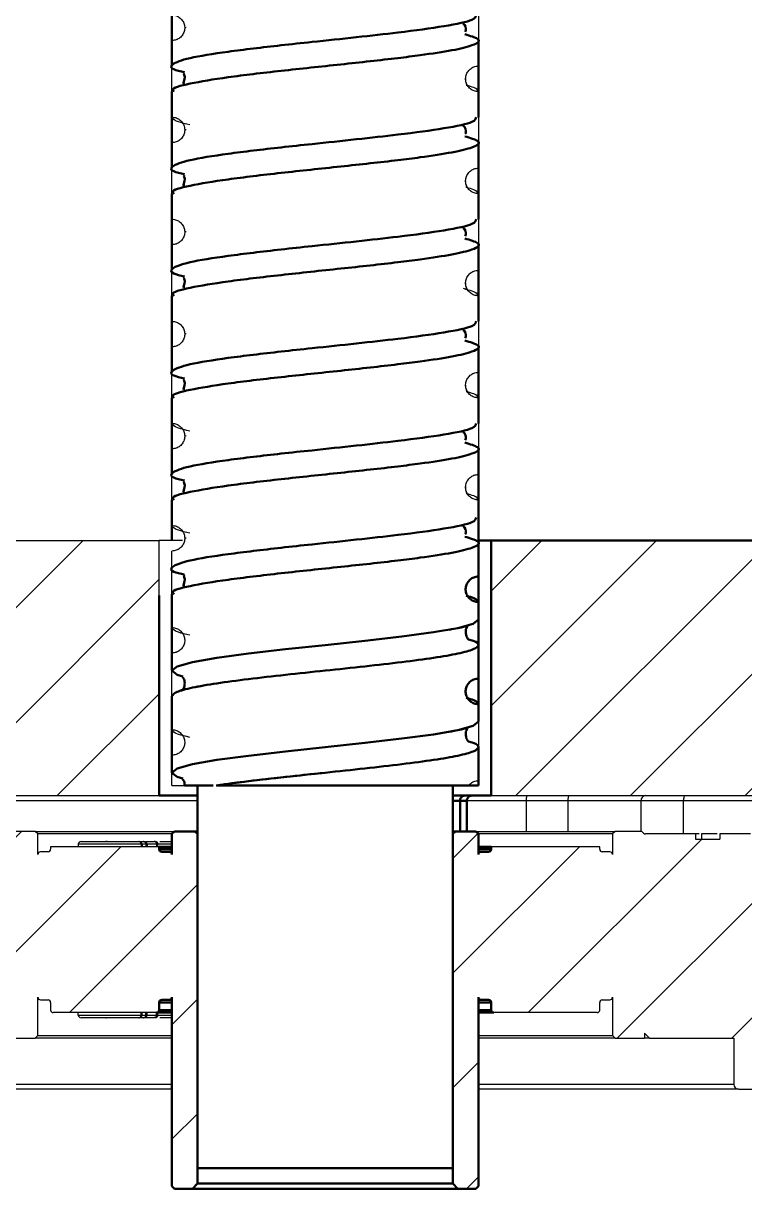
# Model space of a CAD drawing. Header units: millimetres. Extents: x 55 to 11032, y -227 to 3957.
# Drawn here: x 1648.45 to 1676.69, y 3413.23 to 3458.89 of the extents above; entities that cross this region are included whole.
import ezdxf

# ---------------------------------------------------------------- set-up
doc = ezdxf.new("R2010")
doc.units = ezdxf.units.MM
doc.header["$LTSCALE"] = 0.7
doc.layers.get('0').update_dxf_attribs({"color": 255})
doc.layers.add('CON', color=7, linetype='Continuous', lineweight=50)
pattern_1 = [(45, (-146.9846, 2835.2312), (-2.245064, 2.245064), [])]

msp = doc.modelspace()

# ---------------------------------------------------------------- hatches: boundary and pattern name
at = {"linetype": 'Continuous', "lineweight": 18}
h = msp.add_hatch(dxfattribs=at)
h.set_pattern_fill('ANSI31', style=0)
h.set_pattern_definition(pattern_1)
h.paths.add_polyline_path([(1640.766, 3428.632), (1653.766, 3428.632), (1653.766, 3438.632), (1640.766, 3438.632)], flags=0)
h = msp.add_hatch(dxfattribs=at)
h.set_pattern_fill('ANSI31', style=0)
h.set_pattern_definition(pattern_1)
h.paths.add_polyline_path([(1679.766, 3438.632), (1666.766, 3438.632), (1666.766, 3428.632), (1679.766, 3428.632)], flags=0)
h = msp.add_hatch(dxfattribs=at)
h.set_pattern_fill('ANSI31', style=0)
h.set_pattern_definition(pattern_1)
edge = h.paths.add_edge_path(flags=0)
edge.add_arc((1649.416, 3420.532), 0.1, 0, 90, ccw=False)
edge.add_line((1649.516, 3420.532), (1649.516, 3420.232))
edge.add_arc((1649.616, 3420.232), 0.1, 180, 270)
edge.add_line((1649.616, 3420.132), (1653.666, 3420.132))
edge.add_arc((1653.666, 3420.232), 0.1, 270, 360)
edge.add_line((1653.766, 3420.232), (1653.766, 3420.532))
edge.add_arc((1653.866, 3420.532), 0.1, 90, 180, ccw=False)
edge.add_line((1653.866, 3420.632), (1654.166, 3420.632))
edge.add_arc((1654.166, 3420.732), 0.1, 270, 360)
edge.add_line((1654.266, 3420.732), (1654.266, 3413.332))
edge.add_line((1654.266, 3413.332), (1654.366, 3413.232))
edge.add_line((1654.366, 3413.232), (1655.066, 3413.232))
edge.add_line((1655.066, 3413.232), (1655.266, 3413.432))
edge.add_line((1655.266, 3413.432), (1655.266, 3427.132))
edge.add_line((1655.266, 3427.132), (1655.166, 3427.232))
edge.add_line((1655.166, 3427.232), (1654.366, 3427.232))
edge.add_line((1654.366, 3427.232), (1654.266, 3427.132))
edge.add_line((1654.266, 3427.132), (1654.266, 3426.332))
edge.add_arc((1654.166, 3426.332), 0.1, 0, 90)
edge.add_line((1654.166, 3426.432), (1653.866, 3426.432))
edge.add_arc((1653.866, 3426.532), 0.1, 180, 270, ccw=False)
edge.add_line((1653.766, 3426.532), (1653.766, 3426.632))
edge.add_line((1653.766, 3426.632), (1649.516, 3426.632))
edge.add_line((1649.516, 3426.632), (1649.516, 3426.532))
edge.add_arc((1649.416, 3426.532), 0.1, 270, 360, ccw=False)
edge.add_line((1649.416, 3426.432), (1649.116, 3426.432))
edge.add_arc((1649.116, 3426.332), 0.1, 90, 180)
edge.add_line((1649.016, 3426.332), (1649.016, 3427.132))
edge.add_line((1649.016, 3427.132), (1648.916, 3427.232))
edge.add_line((1648.916, 3427.232), (1647.866, 3427.232))
edge.add_line((1647.866, 3427.232), (1647.796, 3427.162))
edge.add_arc((1647.725, 3427.232), 0.1, 270, 315, ccw=False)
edge.add_line((1647.725, 3427.132), (1645.766, 3427.132))
edge.add_line((1645.766, 3427.132), (1645.766, 3426.932))
edge.add_line((1645.766, 3426.932), (1642.766, 3426.932))
edge.add_line((1642.766, 3426.932), (1642.766, 3427.132))
edge.add_line((1642.766, 3427.132), (1642.266, 3427.132))
edge.add_line((1642.266, 3427.132), (1642.266, 3428.432))
edge.add_arc((1642.066, 3428.432), 0.2, 0, 90)
edge.add_line((1642.066, 3428.632), (1641.366, 3428.632))
edge.add_line((1641.366, 3428.632), (1641.266, 3428.532))
edge.add_line((1641.266, 3428.532), (1641.266, 3423.332))
edge.add_line((1641.266, 3423.332), (1641.466, 3423.132))
edge.add_line((1641.466, 3423.132), (1643.516, 3423.132))
edge.add_line((1643.516, 3423.132), (1643.516, 3417.132))
edge.add_line((1643.516, 3417.132), (1644.066, 3417.132))
edge.add_arc((1644.066, 3417.332), 0.2, 270, 360)
edge.add_line((1644.266, 3417.332), (1644.266, 3419.132))
edge.add_line((1644.266, 3419.132), (1647.566, 3419.132))
edge.add_line((1647.566, 3419.132), (1647.766, 3419.332))
edge.add_line((1647.766, 3419.332), (1647.766, 3419.132))
edge.add_line((1647.766, 3419.132), (1648.916, 3419.132))
edge.add_line((1648.916, 3419.132), (1649.016, 3419.232))
edge.add_line((1649.016, 3419.232), (1649.016, 3420.732))
edge.add_arc((1649.116, 3420.732), 0.1, 180, 270)
edge.add_line((1649.116, 3420.632), (1649.416, 3420.632))
h = msp.add_hatch(dxfattribs=at)
h.set_pattern_fill('ANSI31', style=0)
h.set_pattern_definition(pattern_1)
edge = h.paths.add_edge_path(flags=0)
edge.add_arc((1671.116, 3420.532), 0.1, 90, 180, ccw=False)
edge.add_line((1671.116, 3420.632), (1671.416, 3420.632))
edge.add_arc((1671.416, 3420.732), 0.1, 270, 360)
edge.add_line((1671.516, 3420.732), (1671.516, 3419.232))
edge.add_line((1671.516, 3419.232), (1671.616, 3419.132))
edge.add_line((1671.616, 3419.132), (1672.766, 3419.132))
edge.add_line((1672.766, 3419.132), (1672.766, 3419.332))
edge.add_line((1672.766, 3419.332), (1672.966, 3419.132))
edge.add_line((1672.966, 3419.132), (1676.266, 3419.132))
edge.add_line((1676.266, 3419.132), (1676.266, 3417.332))
edge.add_arc((1676.466, 3417.332), 0.2, 180, 270)
edge.add_line((1676.466, 3417.132), (1677.016, 3417.132))
edge.add_line((1677.016, 3417.132), (1677.016, 3423.132))
edge.add_line((1677.016, 3423.132), (1679.066, 3423.132))
edge.add_line((1679.066, 3423.132), (1679.266, 3423.332))
edge.add_line((1679.266, 3423.332), (1679.266, 3428.532))
edge.add_line((1679.266, 3428.532), (1679.166, 3428.632))
edge.add_line((1679.166, 3428.632), (1678.466, 3428.632))
edge.add_arc((1678.466, 3428.432), 0.2, 90, 180)
edge.add_line((1678.266, 3428.432), (1678.266, 3427.132))
edge.add_line((1678.266, 3427.132), (1677.766, 3427.132))
edge.add_line((1677.766, 3427.132), (1677.766, 3426.932))
edge.add_line((1677.766, 3426.932), (1676.92, 3426.932))
edge.add_line((1676.92, 3426.932), (1676.92, 3427.132))
edge.add_line((1676.92, 3427.132), (1675.716, 3427.132))
edge.add_line((1675.716, 3427.132), (1675.716, 3426.932))
edge.add_line((1675.716, 3426.932), (1674.766, 3426.932))
edge.add_line((1674.766, 3426.932), (1674.766, 3427.132))
edge.add_line((1674.766, 3427.132), (1672.808, 3427.132))
edge.add_arc((1672.808, 3427.232), 0.1, 225, 270, ccw=False)
edge.add_line((1672.737, 3427.162), (1672.666, 3427.232))
edge.add_line((1672.666, 3427.232), (1671.616, 3427.232))
edge.add_line((1671.616, 3427.232), (1671.516, 3427.132))
edge.add_line((1671.516, 3427.132), (1671.516, 3426.332))
edge.add_arc((1671.416, 3426.332), 0.1, 0, 90)
edge.add_line((1671.416, 3426.432), (1671.116, 3426.432))
edge.add_arc((1671.116, 3426.532), 0.1, 180, 270, ccw=False)
edge.add_line((1671.016, 3426.532), (1671.016, 3426.632))
edge.add_line((1671.016, 3426.632), (1666.766, 3426.632))
edge.add_line((1666.766, 3426.632), (1666.766, 3426.532))
edge.add_arc((1666.666, 3426.532), 0.1, 270, 360, ccw=False)
edge.add_line((1666.666, 3426.432), (1666.366, 3426.432))
edge.add_arc((1666.366, 3426.332), 0.1, 90, 180)
edge.add_line((1666.266, 3426.332), (1666.266, 3427.132))
edge.add_line((1666.266, 3427.132), (1666.166, 3427.232))
edge.add_line((1666.166, 3427.232), (1665.366, 3427.232))
edge.add_line((1665.366, 3427.232), (1665.266, 3427.132))
edge.add_line((1665.266, 3427.132), (1665.266, 3413.432))
edge.add_line((1665.266, 3413.432), (1665.466, 3413.232))
edge.add_line((1665.466, 3413.232), (1666.166, 3413.232))
edge.add_line((1666.166, 3413.232), (1666.266, 3413.332))
edge.add_line((1666.266, 3413.332), (1666.266, 3420.732))
edge.add_arc((1666.366, 3420.732), 0.1, 180, 270)
edge.add_line((1666.366, 3420.632), (1666.666, 3420.632))
edge.add_arc((1666.666, 3420.532), 0.1, 0, 90, ccw=False)
edge.add_line((1666.766, 3420.532), (1666.766, 3420.232))
edge.add_arc((1666.866, 3420.232), 0.1, 180, 270)
edge.add_line((1666.866, 3420.132), (1670.916, 3420.132))
edge.add_arc((1670.916, 3420.232), 0.1, 270, 360)
edge.add_line((1671.016, 3420.232), (1671.016, 3420.532))

# ---------------------------------------------------------------- linework, layer by layer
at = {"color": 7, "linetype": 'Continuous', "lineweight": 25}
for p, q in [((1666.266, 3460.218), (1666.266, 3457.218)), ((1654.822, 3458.725), (1654.766, 3458.718)), ((1654.266, 3455.218), (1654.266, 3458.218)), ((1665.774, 3456.693), (1665.776, 3456.715)), ((1666.266, 3456.218), (1666.266, 3453.218)), ((1654.822, 3454.725), (1654.766, 3454.718)), ((1654.266, 3451.218), (1654.266, 3454.218)), ((1665.774, 3452.693), (1665.776, 3452.715)), ((1666.266, 3452.218), (1666.266, 3449.218)), ((1654.822, 3450.725), (1654.766, 3450.718)), ((1654.266, 3447.218), (1654.266, 3450.218)), ((1665.774, 3448.693), (1665.776, 3448.715)), ((1666.266, 3448.218), (1666.266, 3445.218)), ((1654.822, 3446.725), (1654.766, 3446.718)), ((1654.266, 3443.218), (1654.266, 3446.218)), ((1665.774, 3444.693), (1665.776, 3444.715)), ((1666.266, 3444.218), (1666.266, 3441.218)), ((1654.822, 3442.725), (1654.766, 3442.718)), ((1654.266, 3439.218), (1654.266, 3442.218)), ((1665.774, 3440.693), (1665.776, 3440.715)), ((1640.766, 3438.632), (1653.766, 3438.632)), ((1653.766, 3428.632), (1653.766, 3438.632)), ((1654.684, 3438.632), (1653.766, 3438.632)), ((1654.822, 3438.725), (1654.766, 3438.718)), ((1654.266, 3435.218), (1654.266, 3438.218)), ((1665.774, 3436.693), (1665.776, 3436.715)), ((1654.266, 3431.218), (1654.266, 3434.218)), ((1665.774, 3432.693), (1665.776, 3432.715)), ((1666.266, 3432.218), (1666.266, 3429.218)), ((1654.266, 3429.032), (1654.266, 3430.218)), ((1654.266, 3429.032), (1655.266, 3429.032)), ((1655.266, 3414.032), (1655.266, 3429.032)), ((1665.266, 3429.032), (1665.878, 3429.032)), ((1665.266, 3429.032), (1665.266, 3414.032)), ((1640.766, 3428.632), (1653.766, 3428.632)), ((1655.266, 3428.632), (1653.766, 3428.632)), ((1666.766, 3428.632), (1665.266, 3428.632)), ((1666.766, 3428.632), (1679.766, 3428.632)), ((1669.782, 3428.432), (1668.149, 3428.432)), ((1668.149, 3427.232), (1668.149, 3428.432)), ((1669.782, 3427.232), (1669.782, 3428.432)), ((1672.637, 3428.432), (1669.782, 3428.432)), ((1674.291, 3428.432), (1672.637, 3428.432)), ((1674.291, 3427.132), (1674.291, 3428.432)), ((1648.916, 3427.232), (1647.866, 3427.232)), ((1649.016, 3427.132), (1648.916, 3427.232)), ((1648.916, 3427.232), (1654.366, 3427.232)), ((1649.016, 3426.332), (1649.016, 3427.132)), ((1654.266, 3427.132), (1649.016, 3427.132)), ((1654.366, 3427.232), (1654.266, 3427.132)), ((1654.266, 3427.132), (1654.266, 3426.332)), ((1655.166, 3427.232), (1654.366, 3427.232)), ((1655.266, 3427.132), (1655.166, 3427.232)), ((1655.166, 3427.232), (1655.266, 3427.232)), ((1655.266, 3427.132), (1655.266, 3413.432)), ((1665.366, 3427.232), (1665.266, 3427.132)), ((1665.266, 3427.232), (1665.366, 3427.232)), ((1665.266, 3413.432), (1665.266, 3427.132)), ((1666.166, 3427.232), (1665.366, 3427.232)), ((1666.266, 3427.132), (1666.166, 3427.232)), ((1666.166, 3427.232), (1671.616, 3427.232)), ((1666.266, 3426.332), (1666.266, 3427.132)), ((1671.516, 3427.132), (1666.266, 3427.132)), ((1671.616, 3427.232), (1671.516, 3427.132)), ((1671.516, 3427.132), (1671.516, 3426.332)), ((1672.666, 3427.232), (1671.616, 3427.232)), ((1672.737, 3427.162), (1672.666, 3427.232)), ((1674.766, 3427.132), (1672.808, 3427.132)), ((1674.766, 3427.132), (1674.766, 3426.932)), ((1674.908, 3427.132), (1674.766, 3427.132)), ((1674.766, 3426.932), (1675.716, 3426.932)), ((1675.002, 3427.132), (1675.002, 3426.932)), ((1675.716, 3427.132), (1675.716, 3426.932)), ((1676.92, 3427.132), (1675.716, 3427.132)), ((1649.516, 3426.632), (1649.516, 3426.532)), ((1653.766, 3426.632), (1649.516, 3426.632)), ((1653.059, 3426.732), (1650.596, 3426.732)), ((1650.596, 3426.732), (1650.596, 3426.632)), ((1650.709, 3426.832), (1652.974, 3426.832)), ((1652.974, 3426.832), (1652.981, 3426.832)), ((1652.981, 3426.832), (1653.155, 3426.832)), ((1653.059, 3426.732), (1653.059, 3426.632)), ((1653.094, 3426.732), (1653.059, 3426.732)), ((1653.094, 3426.732), (1653.094, 3426.632)), ((1653.155, 3426.832), (1653.163, 3426.832)), ((1653.248, 3426.732), (1653.248, 3426.632)), ((1653.295, 3426.732), (1653.248, 3426.732)), ((1653.295, 3426.732), (1653.295, 3426.632)), ((1653.662, 3426.732), (1653.662, 3426.632)), ((1653.719, 3426.632), (1653.719, 3426.732)), ((1653.766, 3426.632), (1653.766, 3426.532)), ((1654.246, 3426.632), (1653.766, 3426.632)), ((1666.766, 3426.632), (1666.266, 3426.632)), ((1666.766, 3426.532), (1666.766, 3426.632)), ((1671.016, 3426.632), (1666.766, 3426.632)), ((1671.016, 3426.532), (1671.016, 3426.632)), ((1649.416, 3426.432), (1649.116, 3426.432)), ((1654.166, 3426.432), (1653.866, 3426.432)), ((1654.166, 3426.432), (1654.266, 3426.432)), ((1666.266, 3426.432), (1666.366, 3426.432)), ((1666.666, 3426.432), (1666.366, 3426.432)), ((1671.416, 3426.432), (1671.116, 3426.432)), ((1649.016, 3419.232), (1649.016, 3420.732)), ((1649.116, 3420.632), (1649.416, 3420.632)), ((1653.866, 3420.632), (1654.166, 3420.632)), ((1654.266, 3420.632), (1654.166, 3420.632)), ((1654.266, 3420.732), (1654.266, 3413.332)), ((1666.266, 3413.332), (1666.266, 3420.732)), ((1666.366, 3420.632), (1666.266, 3420.632)), ((1666.366, 3420.632), (1666.666, 3420.632)), ((1671.116, 3420.632), (1671.416, 3420.632)), ((1671.516, 3420.732), (1671.516, 3419.232)), ((1649.516, 3420.532), (1649.516, 3420.232)), ((1653.666, 3420.132), (1649.616, 3420.132)), ((1650.596, 3420.032), (1650.596, 3420.132)), ((1653.059, 3420.032), (1653.059, 3420.132)), ((1653.094, 3420.032), (1653.094, 3420.132)), ((1653.248, 3420.032), (1653.248, 3420.132)), ((1653.295, 3420.032), (1653.295, 3420.132)), ((1653.662, 3420.032), (1653.662, 3420.132)), ((1654.246, 3420.132), (1653.666, 3420.132)), ((1653.719, 3420.032), (1653.719, 3420.132)), ((1653.766, 3420.532), (1653.766, 3420.232)), ((1666.866, 3420.132), (1666.266, 3420.132)), ((1666.766, 3420.232), (1666.766, 3420.532)), ((1670.916, 3420.132), (1666.866, 3420.132)), ((1671.016, 3420.232), (1671.016, 3420.532)), ((1650.596, 3420.032), (1653.059, 3420.032)), ((1652.974, 3419.932), (1650.709, 3419.932)), ((1652.981, 3419.932), (1652.974, 3419.932)), ((1653.155, 3419.932), (1652.981, 3419.932)), ((1653.059, 3420.032), (1653.094, 3420.032)), ((1653.163, 3419.932), (1653.155, 3419.932)), ((1653.248, 3420.032), (1653.295, 3420.032)), ((1648.916, 3419.132), (1649.016, 3419.232)), ((1649.016, 3419.232), (1654.266, 3419.232)), ((1666.266, 3419.232), (1671.516, 3419.232)), ((1671.516, 3419.232), (1671.616, 3419.132)), ((1672.766, 3419.332), (1672.966, 3419.132)), ((1672.766, 3419.332), (1672.766, 3419.132)), ((1647.766, 3419.132), (1648.916, 3419.132)), ((1654.266, 3419.132), (1648.916, 3419.132)), ((1671.616, 3419.132), (1666.266, 3419.132)), ((1671.616, 3419.132), (1672.766, 3419.132)), ((1672.966, 3419.132), (1672.766, 3419.132)), ((1672.966, 3419.132), (1676.266, 3419.132)), ((1676.266, 3419.132), (1676.266, 3417.332)), ((1654.266, 3417.132), (1644.066, 3417.132)), ((1676.466, 3417.132), (1666.266, 3417.132)), ((1676.466, 3417.132), (1677.016, 3417.132)), ((1655.266, 3414.032), (1665.266, 3414.032)), ((1654.266, 3413.332), (1654.366, 3413.232)), ((1655.066, 3413.232), (1655.266, 3413.432)), ((1655.266, 3413.432), (1665.266, 3413.432)), ((1665.266, 3413.432), (1665.466, 3413.232)), ((1666.166, 3413.232), (1666.266, 3413.332)), ((1655.066, 3413.232), (1654.366, 3413.232)), ((1665.466, 3413.232), (1655.066, 3413.232)), ((1666.166, 3413.232), (1665.466, 3413.232))]:
    msp.add_line(p, q, dxfattribs=at)
at = {"color": 8, "linetype": 'Continuous', "lineweight": 25}
for p, q in [((1655.266, 3428.432), (1647.895, 3428.432)), ((1668.149, 3428.432), (1665.266, 3428.432)), ((1672.637, 3427.232), (1672.637, 3428.432)), ((1678.266, 3428.432), (1674.291, 3428.432)), ((1653.248, 3426.732), (1653.094, 3426.732)), ((1653.766, 3426.532), (1654.266, 3426.532)), ((1666.266, 3426.532), (1666.766, 3426.532)), ((1654.266, 3420.532), (1653.766, 3420.532)), ((1653.766, 3420.232), (1654.266, 3420.232)), ((1666.766, 3420.532), (1666.266, 3420.532)), ((1666.266, 3420.232), (1666.766, 3420.232)), ((1653.094, 3420.032), (1653.248, 3420.032)), ((1644.266, 3417.332), (1654.266, 3417.332)), ((1666.266, 3417.332), (1676.266, 3417.332))]:
    msp.add_line(p, q, dxfattribs=at)
at = {"color": 7, "linetype": 'Continuous', "lineweight": 25, "flags": 128}
msp.add_lwpolyline([(1674.374, 3428.632), (1674.358, 3428.629), (1674.342, 3428.617), (1674.328, 3428.599), (1674.315, 3428.574), (1674.305, 3428.544), (1674.298, 3428.509), (1674.293, 3428.471), (1674.291, 3428.432)], dxfattribs=at)
at = {"color": 7, "linetype": 'Continuous', "lineweight": 25}
for centre, radius, start, end in [((1672.822, 3428.448), 0.185, 96.0145, 184.9575), ((1672.808, 3427.232), 0.1, 225, 270), ((1649.416, 3426.532), 0.1, 270, 0), ((1653.619, 3426.732), 0.1, 1.0898, 90.3355), ((1653.866, 3426.532), 0.1, 180, 270), ((1666.666, 3426.532), 0.1, 270, 0), ((1671.116, 3426.532), 0.1, 180, 270), ((1649.116, 3426.332), 0.1, 90, 180), ((1654.166, 3426.332), 0.1, 0, 90), ((1666.366, 3426.332), 0.1, 90, 180), ((1671.416, 3426.332), 0.1, 0, 90), ((1649.116, 3420.732), 0.1, 180, 270), ((1649.416, 3420.532), 0.1, 0, 90), ((1653.866, 3420.532), 0.1, 90, 180), ((1654.166, 3420.732), 0.1, 270, 0), ((1666.366, 3420.732), 0.1, 180, 270), ((1666.666, 3420.532), 0.1, 0, 90), ((1671.116, 3420.532), 0.1, 90, 180), ((1671.416, 3420.732), 0.1, 270, 0), ((1649.616, 3420.232), 0.1, 180, 270), ((1653.666, 3420.232), 0.1, 270, 0), ((1666.866, 3420.232), 0.1, 180, 270), ((1670.916, 3420.232), 0.1, 270, 0), ((1653.619, 3420.032), 0.1, 269.6645, 1.0903), ((1676.466, 3417.332), 0.2, 180, 270)]:
    msp.add_arc(centre, radius, start, end, dxfattribs=at)
for centre, major_axis, ratio, start_param, end_param in [((1650.709, 3426.732), (0.113, 0), 0.885395, 1.570796, 3.141593), ((1651.682, 3426.732), (0.264, 0), 0.379237, 1.385874, 1.570796), ((1652.974, 3426.732), (0, 0.1), 0.85065, 4.712389, 6.283185), ((1652.981, 3426.732), (0.113, 0), 0.885369, 0, 1.570796), ((1653.155, 3426.732), (0, 0.1), 0.929403, 4.712389, 6.283185), ((1653.163, 3426.732), (0.131, 0), 0.760671, 0, 1.570796), ((1650.709, 3420.032), (0.113, 0), 0.885395, 3.141593, 4.712389), ((1651.682, 3420.032), (0.264, 0), 0.379237, 4.712389, 4.897311), ((1652.974, 3420.032), (0, 0.1), 0.85065, 3.141593, 4.712389), ((1652.981, 3420.032), (0.113, 0), 0.885369, 4.712389, 6.283185), ((1653.155, 3420.032), (0, 0.1), 0.929403, 3.141593, 4.712389), ((1653.163, 3420.032), (0.131, 0), 0.760671, 4.712389, 6.283185)]:
    msp.add_ellipse(centre, major_axis=major_axis, ratio=ratio, start_param=start_param, end_param=end_param, dxfattribs=at)
for points, knots in [([(1654.266, 3459.218), (1654.284, 3459.218), (1654.357, 3459.215), (1654.484, 3459.178), (1654.624, 3459.081), (1654.724, 3458.942), (1654.772, 3458.777), (1654.764, 3458.607), (1654.699, 3458.448), (1654.585, 3458.321), (1654.435, 3458.235), (1654.323, 3458.224), (1654.266, 3458.218)], [0, 0, 0, 0, 0.03338, 0.140753, 0.248126, 0.355498, 0.462871, 0.570244, 0.677617, 0.78499, 0.892363, 1, 1, 1, 1]), ([(1666.266, 3456.218), (1666.21, 3456.224), (1666.098, 3456.235), (1665.948, 3456.321), (1665.834, 3456.448), (1665.769, 3456.606), (1665.76, 3456.777), (1665.808, 3456.941), (1665.908, 3457.08), (1666.048, 3457.178), (1666.175, 3457.215), (1666.249, 3457.217), (1666.266, 3457.218)], [0, 0, 0, 0, 0.107372, 0.214745, 0.322117, 0.42949, 0.536862, 0.644235, 0.751607, 0.85898, 0.966352, 1, 1, 1, 1]), ([(1665.783, 3456.506), (1665.792, 3456.504), (1665.818, 3456.5), (1665.794, 3456.564), (1665.779, 3456.606)], [0, 0, 0, 0, 0.35001, 1, 1, 1, 1]), ([(1666.266, 3456.218), (1666.244, 3456.27), (1666.209, 3456.351), (1665.9, 3456.432), (1665.791, 3456.461)], [0, 0, 0, 0, 0.645914, 1, 1, 1, 1]), ([(1654.266, 3455.218), (1654.284, 3455.218), (1654.357, 3455.215), (1654.484, 3455.178), (1654.624, 3455.081), (1654.724, 3454.942), (1654.772, 3454.777), (1654.764, 3454.607), (1654.699, 3454.448), (1654.585, 3454.321), (1654.435, 3454.235), (1654.323, 3454.224), (1654.266, 3454.218)], [0, 0, 0, 0, 0.03338, 0.1407528, 0.2481256, 0.3554985, 0.4628713, 0.5702441, 0.6776169, 0.7849897, 0.8923626, 1, 1, 1, 1]), ([(1654.972, 3454.915), (1654.802, 3454.954), (1654.364, 3455.055), (1654.304, 3455.156), (1654.266, 3455.218)], [0, 0, 0, 0, 0.388569, 1, 1, 1, 1]), ([(1666.266, 3452.218), (1666.21, 3452.224), (1666.098, 3452.235), (1665.948, 3452.321), (1665.834, 3452.448), (1665.769, 3452.606), (1665.76, 3452.777), (1665.808, 3452.941), (1665.908, 3453.08), (1666.048, 3453.178), (1666.175, 3453.215), (1666.249, 3453.217), (1666.266, 3453.218)], [0, 0, 0, 0, 0.107372, 0.214745, 0.322117, 0.42949, 0.536862, 0.644235, 0.751607, 0.85898, 0.966352, 1, 1, 1, 1]), ([(1665.783, 3452.506), (1665.792, 3452.504), (1665.818, 3452.5), (1665.794, 3452.564), (1665.779, 3452.606)], [0, 0, 0, 0, 0.35001, 1, 1, 1, 1]), ([(1666.266, 3452.218), (1666.244, 3452.27), (1666.209, 3452.351), (1665.9, 3452.432), (1665.791, 3452.461)], [0, 0, 0, 0, 0.645914, 1, 1, 1, 1]), ([(1654.266, 3451.218), (1654.284, 3451.218), (1654.357, 3451.215), (1654.484, 3451.178), (1654.624, 3451.081), (1654.724, 3450.942), (1654.772, 3450.777), (1654.764, 3450.607), (1654.699, 3450.448), (1654.585, 3450.321), (1654.435, 3450.235), (1654.323, 3450.224), (1654.266, 3450.218)], [0, 0, 0, 0, 0.03338, 0.140753, 0.248126, 0.355498, 0.462871, 0.570244, 0.677617, 0.78499, 0.892363, 1, 1, 1, 1]), ([(1666.266, 3448.218), (1666.21, 3448.224), (1666.098, 3448.235), (1665.948, 3448.321), (1665.834, 3448.448), (1665.769, 3448.606), (1665.76, 3448.777), (1665.808, 3448.941), (1665.908, 3449.08), (1666.048, 3449.178), (1666.175, 3449.215), (1666.249, 3449.217), (1666.266, 3449.218)], [0, 0, 0, 0, 0.107372, 0.214745, 0.322117, 0.42949, 0.536862, 0.644235, 0.751607, 0.85898, 0.966352, 1, 1, 1, 1]), ([(1665.67, 3448.511), (1665.693, 3448.506), (1665.798, 3448.483), (1665.818, 3448.464), (1665.79, 3448.569), (1665.779, 3448.606)], [0, 0, 0, 0, 0.149963, 0.696905, 1, 1, 1, 1]), ([(1666.266, 3448.218), (1666.243, 3448.27), (1666.206, 3448.352), (1665.892, 3448.435), (1665.777, 3448.465)], [0, 0, 0, 0, 0.634767, 1, 1, 1, 1]), ([(1654.266, 3447.218), (1654.284, 3447.218), (1654.357, 3447.215), (1654.484, 3447.178), (1654.624, 3447.081), (1654.724, 3446.942), (1654.772, 3446.777), (1654.764, 3446.607), (1654.699, 3446.448), (1654.585, 3446.321), (1654.435, 3446.235), (1654.323, 3446.224), (1654.266, 3446.218)], [0, 0, 0, 0, 0.03338, 0.1407528, 0.2481256, 0.3554985, 0.4628713, 0.5702441, 0.6776169, 0.7849897, 0.8923626, 1, 1, 1, 1]), ([(1666.266, 3444.218), (1666.21, 3444.224), (1666.098, 3444.235), (1665.948, 3444.321), (1665.834, 3444.448), (1665.769, 3444.606), (1665.76, 3444.777), (1665.808, 3444.941), (1665.908, 3445.08), (1666.048, 3445.178), (1666.175, 3445.215), (1666.249, 3445.217), (1666.266, 3445.218)], [0, 0, 0, 0, 0.107372, 0.214745, 0.322117, 0.42949, 0.536862, 0.644235, 0.751607, 0.85898, 0.966352, 1, 1, 1, 1]), ([(1665.783, 3444.506), (1665.792, 3444.504), (1665.818, 3444.5), (1665.794, 3444.564), (1665.779, 3444.606)], [0, 0, 0, 0, 0.35001, 1, 1, 1, 1]), ([(1666.266, 3444.218), (1666.244, 3444.27), (1666.209, 3444.351), (1665.9, 3444.432), (1665.791, 3444.461)], [0, 0, 0, 0, 0.645914, 1, 1, 1, 1]), ([(1654.266, 3443.218), (1654.284, 3443.218), (1654.357, 3443.215), (1654.484, 3443.178), (1654.624, 3443.081), (1654.724, 3442.942), (1654.772, 3442.777), (1654.764, 3442.607), (1654.699, 3442.448), (1654.585, 3442.321), (1654.435, 3442.235), (1654.323, 3442.224), (1654.266, 3442.218)], [0, 0, 0, 0, 0.03338, 0.140753, 0.248126, 0.355498, 0.462871, 0.570244, 0.677617, 0.78499, 0.892363, 1, 1, 1, 1]), ([(1654.972, 3442.915), (1654.802, 3442.954), (1654.364, 3443.055), (1654.304, 3443.156), (1654.266, 3443.218)], [0, 0, 0, 0, 0.388569, 1, 1, 1, 1]), ([(1666.266, 3440.218), (1666.21, 3440.224), (1666.098, 3440.235), (1665.948, 3440.321), (1665.834, 3440.448), (1665.769, 3440.606), (1665.76, 3440.777), (1665.808, 3440.941), (1665.908, 3441.08), (1666.048, 3441.178), (1666.175, 3441.215), (1666.249, 3441.217), (1666.266, 3441.218)], [0, 0, 0, 0, 0.107372, 0.214745, 0.322117, 0.42949, 0.536862, 0.644235, 0.751607, 0.85898, 0.966352, 1, 1, 1, 1]), ([(1665.783, 3440.506), (1665.792, 3440.504), (1665.818, 3440.5), (1665.794, 3440.564), (1665.779, 3440.606)], [0, 0, 0, 0, 0.3500097, 1, 1, 1, 1]), ([(1666.266, 3440.218), (1666.244, 3440.27), (1666.209, 3440.351), (1665.9, 3440.432), (1665.791, 3440.461)], [0, 0, 0, 0, 0.645914, 1, 1, 1, 1]), ([(1654.266, 3439.218), (1654.284, 3439.218), (1654.357, 3439.215), (1654.484, 3439.178), (1654.624, 3439.081), (1654.724, 3438.942), (1654.772, 3438.777), (1654.764, 3438.607), (1654.699, 3438.448), (1654.585, 3438.321), (1654.435, 3438.235), (1654.323, 3438.224), (1654.266, 3438.218)], [0, 0, 0, 0, 0.03338, 0.140753, 0.248126, 0.355498, 0.462871, 0.570244, 0.677617, 0.78499, 0.892363, 1, 1, 1, 1]), ([(1654.972, 3438.915), (1654.802, 3438.954), (1654.364, 3439.055), (1654.304, 3439.156), (1654.266, 3439.218)], [0, 0, 0, 0, 0.388569, 1, 1, 1, 1]), ([(1654.266, 3435.218), (1654.284, 3435.218), (1654.357, 3435.215), (1654.484, 3435.178), (1654.624, 3435.081), (1654.724, 3434.942), (1654.772, 3434.777), (1654.764, 3434.607), (1654.699, 3434.448), (1654.585, 3434.321), (1654.435, 3434.235), (1654.323, 3434.224), (1654.266, 3434.218)], [0, 0, 0, 0, 0.03338, 0.140753, 0.248126, 0.355498, 0.462871, 0.570244, 0.677617, 0.78499, 0.892363, 1, 1, 1, 1]), ([(1654.972, 3434.915), (1654.802, 3434.954), (1654.364, 3435.055), (1654.304, 3435.156), (1654.266, 3435.218)], [0, 0, 0, 0, 0.3885695, 1, 1, 1, 1]), ([(1654.266, 3431.218), (1654.284, 3431.218), (1654.357, 3431.215), (1654.484, 3431.178), (1654.624, 3431.081), (1654.724, 3430.942), (1654.772, 3430.777), (1654.764, 3430.607), (1654.699, 3430.448), (1654.585, 3430.321), (1654.435, 3430.235), (1654.323, 3430.224), (1654.266, 3430.218)], [0, 0, 0, 0, 0.03338, 0.1407528, 0.2481256, 0.3554985, 0.4628713, 0.5702441, 0.6776169, 0.7849897, 0.8923626, 1, 1, 1, 1]), ([(1654.972, 3430.915), (1654.802, 3430.954), (1654.364, 3431.055), (1654.304, 3431.156), (1654.266, 3431.218)], [0, 0, 0, 0, 0.388569, 1, 1, 1, 1]), ([(1665.878, 3429.032), (1665.89, 3429.046), (1665.938, 3429.103), (1666.048, 3429.178), (1666.175, 3429.215), (1666.249, 3429.217), (1666.266, 3429.218)], [0, 0, 0, 0, 0.124733, 0.503084, 0.881434, 1, 1, 1, 1]), ([(1668.149, 3428.432), (1668.149, 3428.453), (1668.15, 3428.494), (1668.154, 3428.549), (1668.16, 3428.594), (1668.168, 3428.625), (1668.174, 3428.632), (1668.177, 3428.632), (1668.177, 3428.632)], [0, 0, 0, 0, 0.182974, 0.36561, 0.55711, 0.770737, 0.990744, 1, 1, 1, 1]), ([(1669.782, 3428.432), (1669.783, 3428.453), (1669.783, 3428.493), (1669.788, 3428.548), (1669.796, 3428.593), (1669.806, 3428.624), (1669.814, 3428.632), (1669.818, 3428.632), (1669.818, 3428.632)], [0, 0, 0, 0, 0.17896, 0.357547, 0.545738, 0.758502, 0.991014, 1, 1, 1, 1]), ([(1675.622, 3427.132), (1675.567, 3427.132), (1675.438, 3427.132), (1675.271, 3427.132), (1675.121, 3427.132), (1675.02, 3427.132), (1675.008, 3427.132), (1675.002, 3427.132)], [0, 0, 0, 0, 0.15787, 0.368651, 0.579148, 0.789589, 1, 1, 1, 1]), ([(1653.252, 3426.832), (1653.315, 3426.832), (1653.441, 3426.832), (1653.53, 3426.832), (1653.564, 3426.832), (1653.57, 3426.832)], [0, 0, 0, 0, 0.457787, 0.908867, 1, 1, 1, 1]), ([(1653.662, 3426.732), (1653.661, 3426.744), (1653.659, 3426.766), (1653.643, 3426.796), (1653.62, 3426.819), (1653.596, 3426.829), (1653.579, 3426.832), (1653.573, 3426.832), (1653.57, 3426.832)], [0, 0, 0, 0, 0.214592, 0.429184, 0.643796, 0.85845, 0.936572, 1, 1, 1, 1]), ([(1653.789, 3426.832), (1653.854, 3426.832), (1653.999, 3426.832), (1654.172, 3426.832), (1654.249, 3426.832), (1654.266, 3426.832)], [0, 0, 0, 0, 0.379568, 0.855714, 1, 1, 1, 1]), ([(1653.57, 3419.932), (1653.564, 3419.932), (1653.53, 3419.932), (1653.436, 3419.932), (1653.305, 3419.932), (1653.235, 3419.932)], [0, 0, 0, 0, 0.087346, 0.519683, 1, 1, 1, 1]), ([(1653.662, 3420.032), (1653.661, 3420.021), (1653.659, 3419.999), (1653.643, 3419.969), (1653.62, 3419.946), (1653.596, 3419.936), (1653.579, 3419.933), (1653.573, 3419.933), (1653.57, 3419.932)], [0, 0, 0, 0, 0.214592, 0.429184, 0.643796, 0.85845, 0.936572, 1, 1, 1, 1]), ([(1654.266, 3419.932), (1654.249, 3419.932), (1654.172, 3419.932), (1654.001, 3419.932), (1653.856, 3419.932), (1653.792, 3419.932)], [0, 0, 0, 0, 0.145161, 0.624194, 1, 1, 1, 1])]:
    msp.add_open_spline(points, degree=3, knots=knots, dxfattribs=at)
at = {"color": 8, "linetype": 'Continuous', "lineweight": 25}
for points, knots in [([(1653.662, 3426.732), (1653.656, 3426.732), (1653.617, 3426.732), (1653.513, 3426.732), (1653.368, 3426.732), (1653.295, 3426.732)], [0, 0, 0, 0, 0.088809, 0.542483, 1, 1, 1, 1]), ([(1653.708, 3426.732), (1653.711, 3426.732), (1653.724, 3426.732), (1653.689, 3426.732), (1653.662, 3426.732)], [0, 0, 0, 0, 0.252487, 1, 1, 1, 1]), ([(1654.266, 3426.732), (1654.266, 3426.732), (1654.195, 3426.732), (1654.003, 3426.732), (1653.811, 3426.732), (1653.722, 3426.732), (1653.719, 3426.732)], [0, 0, 0, 0, 0.004088, 0.502689, 0.98315, 1, 1, 1, 1]), ([(1653.295, 3420.032), (1653.368, 3420.032), (1653.513, 3420.032), (1653.617, 3420.032), (1653.656, 3420.032), (1653.662, 3420.032)], [0, 0, 0, 0, 0.457517, 0.911191, 1, 1, 1, 1]), ([(1653.662, 3420.032), (1653.689, 3420.032), (1653.724, 3420.032), (1653.711, 3420.032), (1653.708, 3420.032)], [0, 0, 0, 0, 0.7475133, 1, 1, 1, 1]), ([(1653.719, 3420.032), (1653.722, 3420.032), (1653.811, 3420.032), (1654.003, 3420.032), (1654.195, 3420.032), (1654.266, 3420.032), (1654.266, 3420.032)], [0, 0, 0, 0, 0.01685, 0.497311, 0.995912, 1, 1, 1, 1])]:
    msp.add_open_spline(points, degree=3, knots=knots, dxfattribs=at)
at = {"layer": 'CON', "color": 7, "linetype": 'Continuous'}
for p, q in [((1654.266, 3460.219), (1654.266, 3457.219)), ((1666.266, 3455.219), (1666.266, 3458.219)), ((1654.266, 3456.219), (1654.266, 3453.219)), ((1666.266, 3451.219), (1666.266, 3454.219)), ((1654.266, 3452.219), (1654.266, 3449.219)), ((1666.266, 3447.219), (1666.266, 3450.219)), ((1654.266, 3448.219), (1654.266, 3445.219)), ((1666.266, 3443.219), (1666.266, 3446.219)), ((1654.266, 3444.219), (1654.266, 3441.219)), ((1666.266, 3439.219), (1666.266, 3442.219)), ((1654.266, 3440.219), (1654.266, 3438.632)), ((1666.266, 3435.532), (1666.266, 3438.528)), ((1654.266, 3436.532), (1654.266, 3433.532)), ((1653.766, 3436.478), (1653.766, 3428.632)), ((1666.766, 3428.632), (1666.766, 3436.478)), ((1666.266, 3431.532), (1666.266, 3434.532)), ((1655.176, 3432.884), (1655.382, 3432.925)), ((1654.266, 3432.532), (1654.266, 3429.532)), ((1666.266, 3429.032), (1666.266, 3430.532)), ((1655.266, 3429.032), (1655.266, 3414.032)), ((1666.266, 3429.032), (1656.024, 3429.032)), ((1666.266, 3429.032), (1665.266, 3429.032)), ((1665.266, 3414.032), (1665.266, 3429.032)), ((1666.266, 3429.032), (1665.266, 3429.032)), ((1655.266, 3428.632), (1653.766, 3428.632)), ((1666.766, 3428.632), (1665.266, 3428.632)), ((1665.55, 3427.232), (1665.55, 3428.432)), ((1665.816, 3428.432), (1665.55, 3428.432)), ((1665.816, 3427.232), (1665.816, 3428.432)), ((1654.266, 3427.132), (1654.366, 3427.232)), ((1654.266, 3426.332), (1654.266, 3427.132)), ((1654.366, 3427.232), (1655.166, 3427.232)), ((1655.166, 3427.232), (1655.266, 3427.132)), ((1655.166, 3427.232), (1655.266, 3427.232)), ((1655.266, 3413.432), (1655.266, 3427.132)), ((1665.266, 3427.132), (1665.366, 3427.232)), ((1665.266, 3427.232), (1665.366, 3427.232)), ((1665.266, 3427.132), (1665.266, 3413.432)), ((1665.366, 3427.232), (1666.166, 3427.232)), ((1666.166, 3427.232), (1666.266, 3427.132)), ((1666.266, 3427.132), (1666.266, 3426.332)), ((1653.766, 3426.532), (1653.766, 3426.632)), ((1654.266, 3426.632), (1653.766, 3426.632)), ((1666.766, 3426.632), (1666.266, 3426.632)), ((1666.766, 3426.632), (1666.766, 3426.532)), ((1653.866, 3426.432), (1654.166, 3426.432)), ((1654.166, 3426.432), (1654.266, 3426.432)), ((1666.266, 3426.432), (1666.366, 3426.432)), ((1666.366, 3426.432), (1666.666, 3426.432)), ((1654.166, 3420.632), (1653.866, 3420.632)), ((1654.266, 3420.632), (1654.166, 3420.632)), ((1654.266, 3413.332), (1654.266, 3420.732)), ((1666.266, 3420.732), (1666.266, 3413.332)), ((1666.366, 3420.632), (1666.266, 3420.632)), ((1666.666, 3420.632), (1666.366, 3420.632)), ((1654.266, 3420.132), (1653.666, 3420.132)), ((1653.766, 3420.232), (1653.766, 3420.532)), ((1666.866, 3420.132), (1666.266, 3420.132)), ((1666.766, 3420.532), (1666.766, 3420.232)), ((1665.266, 3414.032), (1655.266, 3414.032)), ((1654.366, 3413.232), (1654.266, 3413.332)), ((1655.266, 3413.432), (1655.066, 3413.232)), ((1655.266, 3413.432), (1665.266, 3413.432)), ((1665.466, 3413.232), (1665.266, 3413.432)), ((1666.266, 3413.332), (1666.166, 3413.232)), ((1654.366, 3413.232), (1655.066, 3413.232)), ((1665.466, 3413.232), (1655.066, 3413.232)), ((1665.466, 3413.232), (1666.166, 3413.232))]:
    msp.add_line(p, q, dxfattribs=at)
at = {"layer": 'CON'}
for p, q in [((1666.266, 3440.218), (1666.266, 3437.218)), ((1666.766, 3438.632), (1666.266, 3438.632)), ((1666.766, 3438.632), (1666.766, 3428.632)), ((1666.766, 3438.632), (1679.766, 3438.632)), ((1666.266, 3436.218), (1666.266, 3433.218))]:
    msp.add_line(p, q, dxfattribs=at)
at = {"layer": 'CON', "color": 8, "linetype": 'Continuous'}
for p, q in [((1665.55, 3428.432), (1665.266, 3428.432)), ((1653.766, 3426.532), (1654.266, 3426.532)), ((1666.266, 3426.532), (1666.766, 3426.532)), ((1654.266, 3420.532), (1653.766, 3420.532)), ((1653.766, 3420.232), (1654.266, 3420.232)), ((1666.766, 3420.532), (1666.266, 3420.532)), ((1666.266, 3420.232), (1666.766, 3420.232))]:
    msp.add_line(p, q, dxfattribs=at)
at = {"layer": 'CON', "color": 7, "linetype": 'Continuous', "flags": 128}
for points in [[(1654.696, 3433.303), (1654.471, 3433.366), (1654.266, 3433.532), (1654.471, 3433.699), (1655.07, 3433.866), (1656.024, 3434.032), (1657.266, 3434.199), (1658.713, 3434.366), (1660.266, 3434.532), (1661.819, 3434.699), (1663.266, 3434.866), (1664.509, 3435.032), (1665.462, 3435.199), (1666.062, 3435.366), (1666.266, 3435.532), (1666.266, 3435.532)], [(1654.696, 3429.303), (1654.471, 3429.366), (1654.266, 3429.532), (1654.471, 3429.699), (1655.07, 3429.866), (1656.024, 3430.032), (1657.266, 3430.199), (1658.713, 3430.366), (1660.266, 3430.532), (1661.819, 3430.699), (1663.266, 3430.866), (1664.509, 3431.032), (1665.462, 3431.199), (1666.062, 3431.366), (1666.266, 3431.532), (1666.266, 3431.532)]]:
    msp.add_lwpolyline(points, dxfattribs=at)
at = {"layer": 'CON', "color": 7, "linetype": 'Continuous'}
for centre, start, end in [((1653.866, 3426.532), 180, 270), ((1666.666, 3426.532), 270, 0), ((1654.166, 3426.332), 0, 90), ((1666.366, 3426.332), 90, 180), ((1653.866, 3420.532), 90, 180), ((1654.166, 3420.732), 270, 0), ((1666.366, 3420.732), 180, 270), ((1666.666, 3420.532), 0, 90), ((1653.666, 3420.232), 270, 0), ((1666.866, 3420.232), 180, 270)]:
    msp.add_arc(centre, 0.1, start, end, dxfattribs=at)
for points, knots in [([(1654.762, 3456.977), (1654.676, 3456.995), (1654.2, 3457.098), (1654.185, 3457.284), (1654.836, 3457.533), (1656.378, 3457.781), (1658.165, 3457.994), (1659.914, 3458.18), (1661.5, 3458.349), (1663.348, 3458.554), (1665.018, 3458.781), (1666.131, 3459.011), (1666.164, 3459.157), (1666.178, 3459.219)], [0, 0, 0, 0, 0.0246942, 0.1363265, 0.247636, 0.3589455, 0.4705778, 0.5291054, 0.611809, 0.6942668, 0.8055762, 0.9172086, 1, 1, 1, 1]), ([(1654.355, 3456.219), (1654.328, 3456.24), (1654.201, 3456.345), (1654.892, 3456.532), (1656.364, 3456.781), (1658.502, 3457.032), (1660.889, 3457.284), (1662.765, 3457.486), (1664.219, 3457.672), (1665.31, 3457.837), (1666.165, 3458.051), (1666.432, 3458.261), (1665.942, 3458.404), (1665.736, 3458.464)], [0, 0, 0, 0, 0.028778, 0.139844, 0.25091, 0.362298, 0.473686, 0.584752, 0.634189, 0.720889, 0.807893, 0.919281, 1, 1, 1, 1]), ([(1665.742, 3458.56), (1665.758, 3458.572), (1665.8, 3458.602), (1665.75, 3458.855), (1665.664, 3458.873), (1665.66, 3458.874)], [0, 0, 0, 0, 0.349773, 0.971239, 1, 1, 1, 1]), ([(1654.759, 3456.925), (1654.753, 3456.925), (1654.716, 3456.928), (1654.83, 3456.752), (1654.657, 3456.51), (1654.757, 3456.53), (1654.769, 3456.532)], [0, 0, 0, 0, 0.059951, 0.357802, 0.92007, 1, 1, 1, 1]), ([(1654.762, 3452.977), (1654.676, 3452.995), (1654.2, 3453.098), (1654.185, 3453.284), (1654.836, 3453.533), (1656.378, 3453.781), (1658.165, 3453.994), (1659.914, 3454.18), (1661.5, 3454.349), (1663.348, 3454.554), (1665.018, 3454.781), (1666.131, 3455.011), (1666.164, 3455.157), (1666.178, 3455.219)], [0, 0, 0, 0, 0.024694, 0.136327, 0.247636, 0.358945, 0.470578, 0.529105, 0.611809, 0.694267, 0.805576, 0.917209, 1, 1, 1, 1]), ([(1665.742, 3454.56), (1665.758, 3454.572), (1665.8, 3454.602), (1665.75, 3454.855), (1665.664, 3454.873), (1665.66, 3454.874)], [0, 0, 0, 0, 0.349773, 0.971239, 1, 1, 1, 1]), ([(1654.355, 3452.219), (1654.328, 3452.24), (1654.201, 3452.345), (1654.892, 3452.532), (1656.364, 3452.781), (1658.502, 3453.032), (1660.889, 3453.284), (1662.765, 3453.486), (1664.219, 3453.672), (1665.31, 3453.837), (1666.165, 3454.051), (1666.432, 3454.261), (1665.942, 3454.404), (1665.736, 3454.464)], [0, 0, 0, 0, 0.028778, 0.139844, 0.25091, 0.362298, 0.473686, 0.584752, 0.634189, 0.720889, 0.807893, 0.919281, 1, 1, 1, 1]), ([(1654.759, 3452.925), (1654.753, 3452.925), (1654.716, 3452.928), (1654.83, 3452.752), (1654.657, 3452.51), (1654.757, 3452.53), (1654.769, 3452.532)], [0, 0, 0, 0, 0.059951, 0.357802, 0.92007, 1, 1, 1, 1]), ([(1654.762, 3448.977), (1654.676, 3448.995), (1654.2, 3449.098), (1654.185, 3449.284), (1654.836, 3449.533), (1656.378, 3449.781), (1658.165, 3449.994), (1659.914, 3450.18), (1661.5, 3450.349), (1663.348, 3450.554), (1665.018, 3450.781), (1666.131, 3451.011), (1666.164, 3451.157), (1666.178, 3451.219)], [0, 0, 0, 0, 0.0246942, 0.1363265, 0.247636, 0.3589455, 0.4705778, 0.5291054, 0.611809, 0.6942668, 0.8055762, 0.9172086, 1, 1, 1, 1]), ([(1665.742, 3450.56), (1665.758, 3450.572), (1665.8, 3450.602), (1665.75, 3450.855), (1665.664, 3450.873), (1665.66, 3450.874)], [0, 0, 0, 0, 0.349773, 0.971239, 1, 1, 1, 1]), ([(1654.355, 3448.219), (1654.328, 3448.24), (1654.201, 3448.345), (1654.892, 3448.532), (1656.364, 3448.781), (1658.502, 3449.032), (1660.889, 3449.284), (1662.765, 3449.486), (1664.219, 3449.672), (1665.31, 3449.837), (1666.165, 3450.051), (1666.432, 3450.261), (1665.942, 3450.404), (1665.736, 3450.464)], [0, 0, 0, 0, 0.028778, 0.139844, 0.25091, 0.362298, 0.473686, 0.584752, 0.634189, 0.720889, 0.807893, 0.919281, 1, 1, 1, 1]), ([(1654.759, 3448.925), (1654.753, 3448.925), (1654.716, 3448.928), (1654.83, 3448.752), (1654.657, 3448.51), (1654.757, 3448.53), (1654.769, 3448.532)], [0, 0, 0, 0, 0.059951, 0.357802, 0.92007, 1, 1, 1, 1]), ([(1654.762, 3444.977), (1654.676, 3444.995), (1654.2, 3445.098), (1654.185, 3445.284), (1654.836, 3445.533), (1656.378, 3445.781), (1658.165, 3445.994), (1659.914, 3446.18), (1661.5, 3446.349), (1663.348, 3446.554), (1665.018, 3446.781), (1666.131, 3447.011), (1666.164, 3447.157), (1666.178, 3447.219)], [0, 0, 0, 0, 0.024694, 0.136327, 0.247636, 0.358945, 0.470578, 0.529105, 0.611809, 0.694267, 0.805576, 0.917209, 1, 1, 1, 1]), ([(1665.742, 3446.56), (1665.758, 3446.572), (1665.8, 3446.602), (1665.75, 3446.855), (1665.664, 3446.873), (1665.66, 3446.874)], [0, 0, 0, 0, 0.349773, 0.971239, 1, 1, 1, 1]), ([(1654.355, 3444.219), (1654.328, 3444.24), (1654.201, 3444.345), (1654.892, 3444.532), (1656.364, 3444.781), (1658.502, 3445.032), (1660.889, 3445.284), (1662.765, 3445.486), (1664.219, 3445.672), (1665.31, 3445.837), (1666.165, 3446.051), (1666.432, 3446.261), (1665.942, 3446.404), (1665.736, 3446.464)], [0, 0, 0, 0, 0.0287778, 0.1398438, 0.2509098, 0.3622979, 0.4736861, 0.5847521, 0.6341894, 0.7208894, 0.807893, 0.9192811, 1, 1, 1, 1]), ([(1654.759, 3444.925), (1654.753, 3444.925), (1654.716, 3444.928), (1654.83, 3444.752), (1654.657, 3444.51), (1654.757, 3444.53), (1654.769, 3444.532)], [0, 0, 0, 0, 0.059951, 0.357802, 0.92007, 1, 1, 1, 1]), ([(1654.762, 3440.977), (1654.676, 3440.995), (1654.2, 3441.098), (1654.185, 3441.284), (1654.836, 3441.533), (1656.378, 3441.781), (1658.165, 3441.994), (1659.914, 3442.18), (1661.5, 3442.349), (1663.348, 3442.554), (1665.018, 3442.781), (1666.131, 3443.011), (1666.164, 3443.157), (1666.178, 3443.219)], [0, 0, 0, 0, 0.024694, 0.136327, 0.247636, 0.358945, 0.470578, 0.529105, 0.611809, 0.694267, 0.805576, 0.917209, 1, 1, 1, 1]), ([(1654.355, 3440.219), (1654.328, 3440.24), (1654.201, 3440.345), (1654.892, 3440.532), (1656.364, 3440.781), (1658.502, 3441.032), (1660.889, 3441.284), (1662.765, 3441.486), (1664.219, 3441.672), (1665.31, 3441.837), (1666.165, 3442.051), (1666.432, 3442.261), (1665.942, 3442.404), (1665.736, 3442.464)], [0, 0, 0, 0, 0.028778, 0.139844, 0.25091, 0.362298, 0.473686, 0.584752, 0.634189, 0.720889, 0.807893, 0.919281, 1, 1, 1, 1]), ([(1665.742, 3442.56), (1665.758, 3442.572), (1665.8, 3442.602), (1665.75, 3442.855), (1665.664, 3442.873), (1665.66, 3442.874)], [0, 0, 0, 0, 0.3497734, 0.9712388, 1, 1, 1, 1]), ([(1654.759, 3440.925), (1654.753, 3440.925), (1654.716, 3440.928), (1654.83, 3440.752), (1654.657, 3440.51), (1654.757, 3440.53), (1654.769, 3440.532)], [0, 0, 0, 0, 0.0599513, 0.3578022, 0.9200699, 1, 1, 1, 1]), ([(1654.762, 3437.291), (1654.676, 3437.309), (1654.2, 3437.411), (1654.185, 3437.597), (1654.836, 3437.846), (1656.378, 3438.095), (1658.165, 3438.307), (1659.914, 3438.494), (1661.5, 3438.663), (1663.348, 3438.868), (1665.018, 3439.095), (1666.131, 3439.325), (1666.164, 3439.47), (1666.178, 3439.532)], [0, 0, 0, 0, 0.024694, 0.136327, 0.247636, 0.358945, 0.470578, 0.529105, 0.611809, 0.694267, 0.805576, 0.917209, 1, 1, 1, 1]), ([(1665.742, 3438.874), (1665.758, 3438.885), (1665.8, 3438.916), (1665.75, 3439.168), (1665.664, 3439.187), (1665.66, 3439.188)], [0, 0, 0, 0, 0.349773, 0.971239, 1, 1, 1, 1]), ([(1654.355, 3436.532), (1654.328, 3436.554), (1654.201, 3436.659), (1654.892, 3436.846), (1656.364, 3437.095), (1658.502, 3437.346), (1660.889, 3437.598), (1662.765, 3437.8), (1664.219, 3437.986), (1665.31, 3438.151), (1666.165, 3438.364), (1666.432, 3438.575), (1665.942, 3438.718), (1665.736, 3438.778)], [0, 0, 0, 0, 0.0287778, 0.1398438, 0.2509098, 0.3622979, 0.4736861, 0.5847521, 0.6341894, 0.7208894, 0.807893, 0.9192811, 1, 1, 1, 1]), ([(1654.759, 3437.238), (1654.753, 3437.239), (1654.716, 3437.242), (1654.83, 3437.066), (1654.657, 3436.824), (1654.757, 3436.844), (1654.769, 3436.846)], [0, 0, 0, 0, 0.059951, 0.357802, 0.92007, 1, 1, 1, 1]), ([(1665.887, 3434.739), (1665.887, 3434.74), (1665.885, 3434.743), (1665.769, 3434.868), (1665.762, 3435.124), (1665.819, 3435.239), (1665.833, 3435.273), (1665.803, 3435.277), (1665.69, 3435.251), (1665.479, 3435.2), (1665.245, 3435.156), (1665.129, 3435.135)], [0, 0, 0, 0, 0.052043, 0.141339, 0.275418, 0.342155, 0.428374, 0.538907, 0.674795, 0.838607, 1, 1, 1, 1]), ([(1654.266, 3432.532), (1654.306, 3432.588), (1654.386, 3432.699), (1655.015, 3432.866), (1655.974, 3433.032), (1657.232, 3433.199), (1658.695, 3433.366), (1660.266, 3433.532), (1661.837, 3433.699), (1663.301, 3433.866), (1664.558, 3434.032), (1665.521, 3434.199), (1666.133, 3434.366), (1666.318, 3434.532), (1666.222, 3434.661), (1665.943, 3434.733), (1665.878, 3434.75)], [0, 0, 0, 0, 0.0751466, 0.1502933, 0.2254399, 0.3005865, 0.3757332, 0.4508798, 0.5260264, 0.6011731, 0.6763197, 0.7514663, 0.826613, 0.9017596, 0.9769062, 1, 1, 1, 1]), ([(1654.7, 3433.286), (1654.696, 3433.284), (1654.688, 3433.281), (1654.78, 3433.117), (1654.754, 3432.883), (1654.683, 3432.776), (1654.636, 3432.734), (1654.648, 3432.741), (1654.654, 3432.743)], [0, 0, 0, 0, 0.274104, 0.492798, 0.687773, 0.831391, 0.925388, 1, 1, 1, 1]), ([(1665.887, 3430.739), (1665.887, 3430.74), (1665.885, 3430.743), (1665.769, 3430.868), (1665.762, 3431.124), (1665.819, 3431.239), (1665.833, 3431.273), (1665.803, 3431.277), (1665.69, 3431.251), (1665.479, 3431.2), (1665.245, 3431.156), (1665.129, 3431.135)], [0, 0, 0, 0, 0.052043, 0.141339, 0.275418, 0.342155, 0.428374, 0.538907, 0.674795, 0.838607, 1, 1, 1, 1]), ([(1656.024, 3429.032), (1656.422, 3429.088), (1657.219, 3429.199), (1658.699, 3429.366), (1660.265, 3429.532), (1661.837, 3429.699), (1663.301, 3429.866), (1664.558, 3430.032), (1665.521, 3430.199), (1666.133, 3430.366), (1666.318, 3430.532), (1666.222, 3430.661), (1665.943, 3430.733), (1665.878, 3430.75)], [0, 0, 0, 0, 0.097018, 0.194037, 0.291055, 0.388074, 0.485092, 0.582111, 0.679129, 0.776148, 0.873166, 0.970185, 1, 1, 1, 1]), ([(1654.7, 3429.286), (1654.694, 3429.284), (1654.682, 3429.28), (1654.774, 3429.152), (1654.759, 3429.052), (1654.756, 3429.032)], [0, 0, 0, 0, 0.500899, 0.900542, 1, 1, 1, 1]), ([(1656.004, 3429.03), (1656.18, 3429.056), (1656.566, 3429.111), (1657.283, 3429.204), (1657.85, 3429.269), (1658.141, 3429.303)], [0, 0, 0, 0, 0.289342, 0.634528, 1, 1, 1, 1]), ([(1658.141, 3429.303), (1658.147, 3429.304), (1658.462, 3429.341), (1659.179, 3429.415), (1659.898, 3429.493), (1660.271, 3429.533)], [0, 0, 0, 0, 0.008151, 0.485333, 1, 1, 1, 1]), ([(1655.88, 3429.032), (1655.858, 3429.032), (1655.615, 3429.032), (1655.186, 3429.032), (1654.865, 3429.032), (1654.737, 3429.032), (1654.769, 3429.032), (1654.77, 3429.032)], [0, 0, 0, 0, 0.037355, 0.406918, 0.693294, 0.988202, 1, 1, 1, 1]), ([(1665.73, 3428.632), (1665.729, 3428.632), (1665.708, 3428.632), (1665.668, 3428.624), (1665.617, 3428.593), (1665.58, 3428.548), (1665.555, 3428.493), (1665.552, 3428.453), (1665.55, 3428.432)], [0, 0, 0, 0, 0.008986, 0.241498, 0.454262, 0.642453, 0.82104, 1, 1, 1, 1]), ([(1665.997, 3428.632), (1665.997, 3428.632), (1665.976, 3428.632), (1665.937, 3428.625), (1665.886, 3428.594), (1665.847, 3428.549), (1665.821, 3428.494), (1665.818, 3428.453), (1665.816, 3428.432)], [0, 0, 0, 0, 0.009256, 0.229263, 0.44289, 0.63439, 0.817026, 1, 1, 1, 1])]:
    msp.add_open_spline(points, degree=3, knots=knots, dxfattribs=at)
at = {"layer": 'CON'}
for points, knots in [([(1666.266, 3436.218), (1666.21, 3436.224), (1666.098, 3436.235), (1665.948, 3436.321), (1665.834, 3436.448), (1665.769, 3436.606), (1665.76, 3436.777), (1665.808, 3436.941), (1665.908, 3437.08), (1666.048, 3437.178), (1666.175, 3437.215), (1666.249, 3437.217), (1666.266, 3437.218)], [0, 0, 0, 0, 0.107372, 0.214745, 0.322117, 0.42949, 0.536862, 0.644235, 0.751607, 0.85898, 0.966352, 1, 1, 1, 1]), ([(1666.266, 3436.218), (1666.244, 3436.27), (1666.209, 3436.351), (1665.9, 3436.432), (1665.791, 3436.461)], [0, 0, 0, 0, 0.645914, 1, 1, 1, 1]), ([(1666.266, 3432.218), (1666.21, 3432.224), (1666.098, 3432.235), (1665.948, 3432.321), (1665.834, 3432.448), (1665.769, 3432.606), (1665.76, 3432.777), (1665.808, 3432.941), (1665.908, 3433.08), (1666.048, 3433.178), (1666.175, 3433.215), (1666.249, 3433.217), (1666.266, 3433.218)], [0, 0, 0, 0, 0.107372, 0.214745, 0.322117, 0.42949, 0.536862, 0.644235, 0.751607, 0.85898, 0.966352, 1, 1, 1, 1]), ([(1666.266, 3432.218), (1666.244, 3432.27), (1666.209, 3432.351), (1665.9, 3432.432), (1665.791, 3432.461)], [0, 0, 0, 0, 0.645914, 1, 1, 1, 1])]:
    msp.add_open_spline(points, degree=3, knots=knots, dxfattribs=at)

doc.saveas('drawing.dxf')
